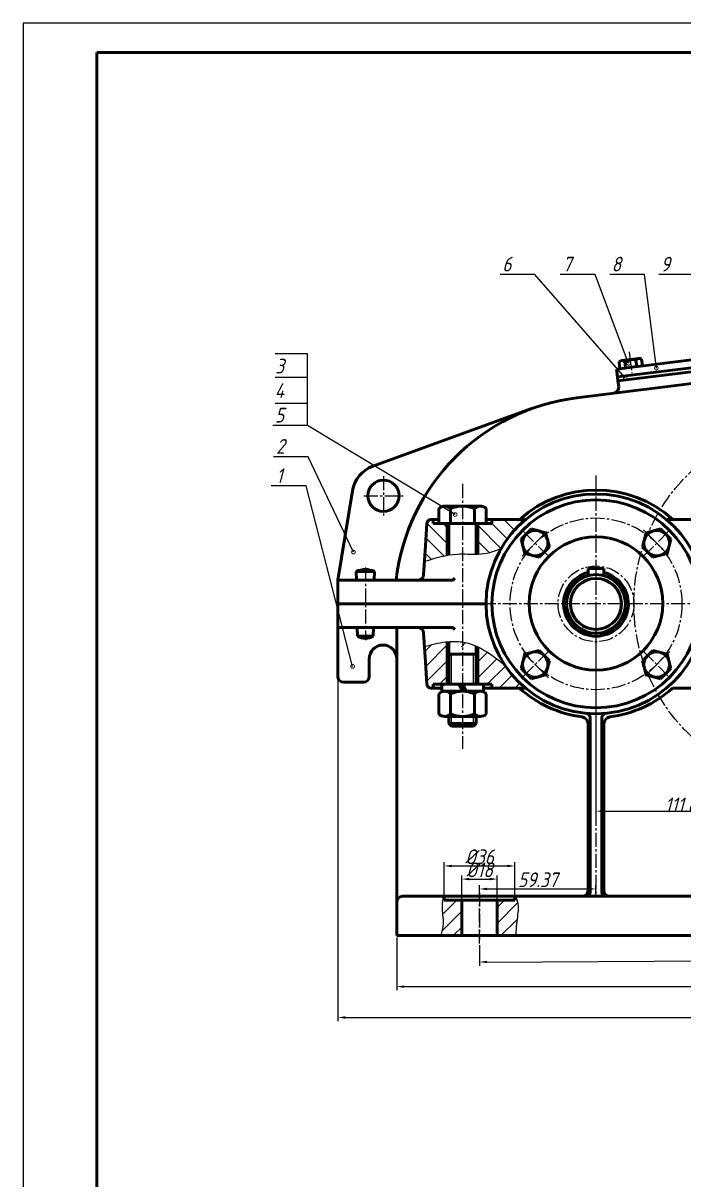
# Model space of a CAD drawing. Header units: millimetres. Extents: x 0 to 3756, y 0 to 2107.
# Drawn here: x 0 to 224.5, y 447.9 to 841 of the extents above; entities that cross this region are included whole.
import ezdxf
from ezdxf import colors
from ezdxf.entities.mleader import LeaderData, LeaderLine
from ezdxf.math import Vec2, Vec3

# ---------------------------------------------------------------- set-up
doc = ezdxf.new("R2010")
doc.units = ezdxf.units.MM
doc.header["$LTSCALE"] = 0.25
doc.linetypes.add('CENTER2', pattern=[28.575, 19.05, -3.175, 3.175, -3.175])
for name, color, linetype, lineweight in [('点划线', 7, 'CENTER2', 25), ('粗实线', 7, 'Continuous', 50), ('细实线', 7, 'Continuous', 25)]:
    doc.layers.add(name, color=color, linetype=linetype, lineweight=lineweight)
doc.styles.add('gbeitc', font='gbeitc.shx', dxfattribs={"height": 5, "bigfont": 'gbcbig.shx'})
doc.dimstyles.new('1-1.5 ISO-25', dxfattribs={"dimtxt": 5, "dimasz": 2.5, "dimexe": 1.25, "dimexo": 0.625, "dimtad": 1, "dimtoh": 1, "dimlfac": 1.5, "dimdsep": 46, "dimtxsty": 'gbeitc', "dimcen": 2.5, "dimadec": 0, "dimazin": 0, "dimtfac": 1, "dimtmove": 0, "dimatfit": 3, "dimfxl": 1, "dimarcsym": 0})
pattern_1 = [(45, (-1452.234, -460.1647), (-2.694077, 2.694077), [])]

# ---------------------------------------------------------------- blocks, each defined once
blk = doc.blocks.new('*U69')
at = {"layer": '粗实线'}
for p, q in [((-1.3, 4.83), (-4.83, 1.3)), ((3.54, 3.54), (-1.3, 4.83)), ((-4.83, 1.3), (-3.54, -3.54)), ((4.83, -1.3), (3.54, 3.54)), ((-3.54, -3.54), (1.3, -4.83)), ((1.3, -4.83), (4.83, -1.3))]:
    blk.add_line(p, q, dxfattribs=at)
blk.add_circle((0, 0), 4.33, dxfattribs=at)
blk = doc.blocks.new('*U70')
at = {"layer": '粗实线', "color": 0, "linetype": 'ByBlock', "lineweight": -2, "transparency": 16777216}
blk.add_blockref('*U69', (1626.21, 1124.44), dxfattribs=at)
for p, rotation in [((1667.49, 1124.44), 270), ((1626.21, 1083.16), 90.00000000000001), ((1667.49, 1083.16), 180)]:
    blk.add_blockref('*U69', p, dxfattribs=dict(at, rotation=rotation))
blk = doc.blocks.new('*U63')
at = {"layer": '点划线'}
for p, q in [((-4.48, -4.48), (4.48, 4.48)), ((4.48, -4.48), (-4.48, 4.48))]:
    blk.add_line(p, q, dxfattribs=at)
blk = doc.blocks.new('*U64')
at = {"layer": '点划线', "color": 0, "linetype": 'ByBlock', "lineweight": -2, "transparency": 16777216}
blk.add_blockref('*U63', (1626.21, 1124.44), dxfattribs=at)
for p, rotation in [((1667.49, 1124.44), 270), ((1626.21, 1083.16), 90.00000000000001), ((1667.49, 1083.16), 180)]:
    blk.add_blockref('*U63', p, dxfattribs=dict(at, rotation=rotation))
blk = doc.blocks.new('*D75')
at = {"layer": 'Defpoints', "color": 0, "transparency": 16777216}
for p in [(106.93, 643.63), (486.04, 643.63), (486.04, 503.06)]:
    blk.add_point(p, dxfattribs=at)
at = {"layer": '细实线', "color": 0, "lineweight": -2, "transparency": 16777216}
for p, q in [((106.93, 643.01), (106.93, 501.81)), ((486.04, 643.01), (486.04, 501.81)), ((109.43, 503.06), (483.54, 503.06))]:
    blk.add_line(p, q, dxfattribs=at)
at = {"layer": '细实线', "color": 0, "transparency": 16777216}
for points in [[(109.43, 503.48), (109.43, 502.64), (106.93, 503.06)], [(483.54, 503.48), (483.54, 502.64), (486.04, 503.06)]]:
    blk.add_solid(points, dxfattribs=at)
at = {"layer": '细实线', "color": 0, "transparency": 16777216, "insert": (296.48, 506.19), "char_height": 5, "attachment_point": 5, "style": 'gbeitc'}
blk.add_mtext('568.67', dxfattribs=at)
blk = doc.blocks.new('*D76')
at = {"layer": 'Defpoints', "color": 0, "transparency": 16777216}
for p in [(155.04, 528.23), (445.37, 529.56), (445.4, 523.23)]:
    blk.add_point(p, dxfattribs=at)
at = {"layer": '细实线', "color": 0, "lineweight": -2, "transparency": 16777216}
for p, q in [((155.04, 527.6), (155.07, 520.64)), ((445.38, 528.94), (445.41, 521.98)), ((157.57, 521.9), (442.9, 523.22))]:
    blk.add_line(p, q, dxfattribs=at)
at = {"layer": '细实线', "color": 0, "transparency": 16777216}
for points in [[(442.9, 523.63), (442.9, 522.8), (445.4, 523.23)], [(157.57, 522.32), (157.57, 521.49), (155.07, 521.89)]]:
    blk.add_solid(points, dxfattribs=at)
at = {"layer": '细实线', "color": 0, "transparency": 16777216, "insert": (300.22, 525.68), "char_height": 5, "attachment_point": 5, "rotation": 0.2631, "style": 'gbeitc'}
blk.add_mtext('435.51', dxfattribs=at)
blk = doc.blocks.new('*D71')
at = {"layer": 'Defpoints', "color": 0, "transparency": 16777216}
for p in [(126.93, 530.89), (466.04, 530.89), (466.04, 513.54)]:
    blk.add_point(p, dxfattribs=at)
at = {"layer": '细实线', "color": 0, "lineweight": -2, "transparency": 16777216}
for p, q in [((126.93, 530.27), (126.93, 512.29)), ((466.04, 530.27), (466.04, 512.29)), ((129.43, 513.54), (463.54, 513.54))]:
    blk.add_line(p, q, dxfattribs=at)
at = {"layer": '细实线', "color": 0, "transparency": 16777216}
for points in [[(129.43, 513.95), (129.43, 513.12), (126.93, 513.54)], [(463.54, 513.95), (463.54, 513.12), (466.04, 513.54)]]:
    blk.add_solid(points, dxfattribs=at)
at = {"layer": '细实线', "color": 0, "transparency": 16777216, "insert": (296.48, 516.66), "char_height": 5, "attachment_point": 5, "style": 'gbeitc'}
blk.add_mtext('508.67', dxfattribs=at)
blk = doc.blocks.new('*D72')
at = {"layer": 'Defpoints', "color": 0, "transparency": 16777216}
for p in [(167.04, 554.54), (143.04, 544.23), (167.04, 544.23)]:
    blk.add_point(p, dxfattribs=at)
at = {"layer": '细实线', "color": 0, "lineweight": -2, "transparency": 16777216}
for p, q in [((143.04, 544.85), (143.04, 555.79)), ((145.54, 554.54), (164.54, 554.54)), ((167.04, 544.85), (167.04, 555.79))]:
    blk.add_line(p, q, dxfattribs=at)
at = {"layer": '细实线', "color": 0, "transparency": 16777216}
for points in [[(145.54, 554.96), (145.54, 554.13), (143.04, 554.54)], [(164.54, 554.96), (164.54, 554.13), (167.04, 554.54)]]:
    blk.add_solid(points, dxfattribs=at)
at = {"layer": '细实线', "color": 0, "transparency": 16777216, "insert": (155.04, 557.67), "char_height": 5, "attachment_point": 5, "style": 'gbeitc'}
blk.add_mtext('%%C36', dxfattribs=at)
blk = doc.blocks.new('*D73')
at = {"layer": 'Defpoints', "color": 0, "transparency": 16777216}
for p in [(161.04, 550.09), (149.04, 542.89), (161.04, 542.89)]:
    blk.add_point(p, dxfattribs=at)
at = {"layer": '细实线', "color": 0, "lineweight": -2, "transparency": 16777216}
for p, q in [((149.04, 543.52), (149.04, 551.34)), ((161.04, 543.52), (161.04, 551.34)), ((151.54, 550.09), (158.54, 550.09))]:
    blk.add_line(p, q, dxfattribs=at)
at = {"layer": '细实线', "color": 0, "transparency": 16777216}
for points in [[(151.54, 550.51), (151.54, 549.67), (149.04, 550.09)], [(158.54, 550.51), (158.54, 549.67), (161.04, 550.09)]]:
    blk.add_solid(points, dxfattribs=at)
at = {"layer": '细实线', "color": 0, "transparency": 16777216, "insert": (155.04, 553.21), "char_height": 5, "attachment_point": 5, "style": 'gbeitc'}
blk.add_mtext('%%C18', dxfattribs=at)
blk = doc.blocks.new('*D74')
at = {"layer": 'Defpoints', "color": 0, "transparency": 16777216}
for p in [(194.62, 546.73), (155.04, 544.23), (194.62, 544.23)]:
    blk.add_point(p, dxfattribs=at)
at = {"layer": '细实线', "color": 0, "lineweight": -2, "transparency": 16777216}
for p, q in [((155.04, 544.85), (155.04, 547.98)), ((157.54, 546.73), (192.12, 546.73)), ((194.62, 544.85), (194.62, 547.98))]:
    blk.add_line(p, q, dxfattribs=at)
at = {"layer": '细实线', "color": 0, "transparency": 16777216}
for points in [[(157.54, 547.14), (157.54, 546.31), (155.04, 546.73)], [(192.12, 547.14), (192.12, 546.31), (194.62, 546.73)]]:
    blk.add_solid(points, dxfattribs=at)
at = {"layer": '细实线', "color": 0, "transparency": 16777216, "insert": (174.83, 549.85), "char_height": 5, "attachment_point": 5, "style": 'gbeitc'}
blk.add_mtext('59.37', dxfattribs=at)
blk = doc.blocks.new('*D85')
at = {"layer": 'Defpoints', "color": 0, "transparency": 16777216}
for p in [(194.62, 643.63), (269.17, 643.63), (269.17, 573.16)]:
    blk.add_point(p, dxfattribs=at)
at = {"layer": '细实线', "color": 0, "lineweight": -2, "transparency": 16777216}
for p, q in [((194.62, 643.01), (194.62, 571.91)), ((269.17, 643.01), (269.17, 571.91)), ((197.12, 573.16), (266.67, 573.16))]:
    blk.add_line(p, q, dxfattribs=at)
at = {"layer": '细实线', "color": 0, "transparency": 16777216}
for points in [[(197.12, 573.58), (197.12, 572.75), (194.62, 573.16)], [(266.67, 573.58), (266.67, 572.75), (269.17, 573.16)]]:
    blk.add_solid(points, dxfattribs=at)
at = {"layer": '细实线', "color": 0, "transparency": 16777216, "insert": (231.89, 577), "char_height": 5, "attachment_point": 5, "style": 'gbeitc'}
blk.add_mtext('111.83 {\\H0.7x;\\S+0.027^ -0.027;}', dxfattribs=at)
blk = doc.blocks.new('_DotSmall')
at = {"color": 0, "linetype": 'ByBlock', "const_width": 0.5}
blk.add_lwpolyline([(-0.0625, 0, 1), (0.0625, 0, 1)], format="xyb", close=True, dxfattribs=at)

msp = doc.modelspace()

# ---------------------------------------------------------------- hatches: boundary and pattern name
at = {"layer": '点划线'}
h = msp.add_hatch(dxfattribs=at)
h.set_pattern_fill('ANSI31', color=256, scale=1.2, angle=90)
h.set_pattern_definition([(135, (-1452.234, -460.1647), (-2.694077, -2.694077), [])])
edge = h.paths.add_edge_path()
edge.add_line((170.7005, 672.298), (159.2837, 672.298))
edge.add_line((159.2837, 672.298), (159.2837, 670.9647))
edge.add_line((159.2837, 670.9647), (154.4504, 670.9647))
edge.add_line((154.4504, 670.9647), (154.4504, 660.551))
edge.add_spline(control_points=[(154.4504, 660.551), (157.2266, 660.671), (160.0959, 661.2396), (162.4542, 662.5874)], knot_values=[27.52853017, 27.52853017, 27.52853017, 27.52853017, 39.75136806, 39.75136806, 39.75136806, 39.75136806], degree=3, periodic=0)
edge.add_arc((194.617, 643.6314), 37.3333, 129.83815, 149.485892, ccw=False)
h = msp.add_hatch(dxfattribs=at)
h.set_pattern_fill('ANSI31', color=256, scale=1.2)
h.set_pattern_definition(pattern_1)
edge = h.paths.add_edge_path()
edge.add_line((159.2837, 616.298), (159.2837, 614.9647))
edge.add_line((159.2837, 614.9647), (170.7005, 614.9647))
edge.add_arc((194.617, 643.6314), 37.3333, 213.561967, 230.16185, ccw=False)
edge.add_spline(control_points=[(163.5076, 622.9921), (159.0217, 626.435), (152.9334, 631.1077), (142.9398, 630.8532), (138.719, 629.7859), (136.3669, 629.1745)], knot_values=[0.60858735, 0.60858735, 0.60858735, 0.60858735, 24.86176149, 33.5250393, 44.47126884, 44.47126884, 44.47126884, 44.47126884], degree=3, periodic=0)
edge.add_line((154.4504, 629.0283), (154.4504, 616.298))
edge.add_line((154.4504, 616.298), (156.3504, 616.298))
edge.add_line((156.3504, 616.298), (159.2837, 616.298))
h = msp.add_hatch(dxfattribs=at)
h.set_pattern_fill('ANSI31', color=256, scale=1.2)
h.set_pattern_definition(pattern_1)
edge = h.paths.add_edge_path()
edge.add_spline(control_points=[(144.117, 630.7486), (143.9137, 630.728), (141.2712, 630.4313), (138.719, 629.7859), (136.3669, 629.1745)], knot_values=[0.60858735, 0.60858735, 0.60858735, 0.60858735, 1.51950699, 12.46573653, 12.46573653, 12.46573653, 12.46573653], degree=3, periodic=0)
edge.add_line((136.3669, 629.1745), (136.7032, 623.9621))
edge.add_line((136.7032, 623.9621), (137.2032, 616.2122))
edge.add_arc((138.5338, 616.298), 1.3333, 183.691386, 270)
edge.add_line((138.5338, 614.9647), (139.2837, 614.9647))
edge.add_line((139.2837, 614.9647), (139.2837, 616.298))
edge.add_line((139.2837, 616.298), (144.117, 616.298))
edge.add_line((144.117, 616.298), (144.117, 630.7486))
h = msp.add_hatch(dxfattribs=at)
h.set_pattern_fill('ANSI31', color=256, scale=1.2)
h.set_pattern_definition([(45, (-1432.234, -460.1647), (-2.694077, 2.694077), [])])
edge = h.paths.add_edge_path()
edge.add_line((149.0382, 542.8947), (143.0382, 542.8947))
edge.add_line((143.0382, 542.8947), (143.0382, 544.228))
edge.add_line((143.0382, 544.228), (142.6718, 544.228))
edge.add_spline(control_points=[(142.6718, 544.228), (142.4961, 543.1188), (142.0053, 540.0212), (143.0997, 535.5156), (142.2727, 532.2232), (141.939, 530.8947)], knot_values=[0, 0, 0, 0, 5.03011634, 14.04688242, 20.14674157, 20.14674157, 20.14674157, 20.14674157], degree=3, periodic=0)
edge.add_line((141.939, 530.8947), (149.0382, 530.8947))
edge.add_line((149.0382, 530.8947), (149.0382, 542.8947))
edge = h.paths.add_edge_path()
edge.add_line((161.0382, 530.8947), (167.4046, 530.8947))
edge.add_spline(control_points=[(167.4046, 530.8947), (167.4235, 532.2271), (167.4708, 535.5645), (168.5981, 540.0599), (167.7216, 543.1211), (167.4046, 544.228)], knot_values=[0, 0, 0, 0, 6.00628984, 15.04396976, 20.16337224, 20.16337224, 20.16337224, 20.16337224], degree=3, periodic=0)
edge.add_line((167.4046, 544.228), (167.0382, 544.228))
edge.add_line((167.0382, 544.228), (167.0382, 542.8947))
edge.add_line((167.0382, 542.8947), (161.0382, 542.8947))
edge.add_line((161.0382, 542.8947), (161.0382, 530.8947))
at = {"layer": '细实线'}
h = msp.add_hatch(dxfattribs=at)
h.set_pattern_fill('ANSI31', color=256, scale=1.2, angle=90)
edge = h.paths.add_edge_path()
edge.add_line((144.117, 670.9647), (139.2837, 670.9647))
edge.add_line((139.2837, 670.9647), (139.2837, 672.298))
edge.add_line((139.2837, 672.298), (138.5338, 672.298))
edge.add_arc((138.5338, 670.9647), 1.3333, 90, 176.308614)
edge.add_line((137.2032, 671.0505), (136.7032, 663.3006))
edge.add_line((136.7032, 663.3006), (136.367, 658.0897))
edge.add_spline(control_points=[(136.367, 658.0897), (139.0644, 658.9152), (141.6071, 659.6808), (144.117, 660.14)], knot_values=[0.50336574, 0.50336574, 0.50336574, 0.50336574, 11.94798415, 11.94798415, 11.94798415, 11.94798415], degree=3, periodic=0)
edge.add_line((144.117, 660.14), (144.117, 670.9647))

# ---------------------------------------------------------------- linework, layer by layer
at = {"layer": '点划线'}
for p, q in [((205.9035, 729.3121), (206.806, 722.0345)), ((122.4208, 687.0327), (122.4208, 673.6994)), ((149.2837, 684.3647), (149.2837, 594.3629)), ((194.617, 687.2051), (194.617, 544.228)), ((115.7541, 680.3661), (129.0875, 680.3661)), ((116.2607, 655.9647), (116.2607, 631.298)), ((410.617, 643.6314), (157.2837, 643.6314)), ((155.0382, 528.228), (155.0382, 546.8947)), ((155.0382, 545.5614), (155.0382, 529.5614))]:
    msp.add_line(p, q, dxfattribs=at)
for centre, radius in [((269.1684, 643.6314), 61.678), ((194.617, 643.6314), 29.1884), ((194.617, 643.6314), 12.8733)]:
    msp.add_circle(centre, radius, dxfattribs=at)
at = {"layer": '粗实线'}
for p, q in [((1179, 831), (25, 831)), ((25, 831), (25, 10)), ((201.5979, 723.4039), (257.8338, 730.3779)), ((258.162, 727.7315), (201.9261, 720.7575)), ((201.9261, 720.7575), (201.5979, 723.4039)), ((202.0902, 719.4343), (254.0283, 725.8753)), ((202.7402, 723.5456), (202.461, 725.7964)), ((206.5599, 724.0193), (202.7402, 723.5456)), ((203.3669, 726.3104), (209.0965, 727.0209)), ((204.65, 723.7824), (204.3709, 726.0333)), ((206.5599, 724.0193), (210.3796, 724.493)), ((208.4698, 724.2561), (208.1906, 726.507)), ((210.3796, 724.493), (210.1005, 726.7438)), ((253.8589, 721.8237), (188.1302, 713.6725)), ((201.9261, 720.7575), (202.0902, 719.4343)), ((202.0902, 719.4343), (202.3363, 717.4495)), ((118.7819, 690.3928), (172.7386, 709.975)), ((111.8932, 682.0829), (106.9273, 651.6314)), ((143.2215, 676.8314), (155.3459, 676.8314)), ((138.5338, 672.298), (139.2837, 672.298)), ((139.2837, 672.298), (139.2837, 670.9647)), ((139.2837, 672.298), (141.2008, 672.298)), ((141.2008, 670.9647), (141.2008, 675.9943)), ((145.2422, 670.9647), (145.2422, 675.9943)), ((153.3252, 670.9647), (153.3252, 675.9943)), ((157.3666, 670.9647), (157.3666, 675.9943)), ((159.2837, 672.298), (157.3666, 672.298)), ((159.2837, 672.298), (159.2837, 670.9647)), ((159.2837, 672.298), (170.7005, 672.298)), ((248.0626, 672.298), (218.5336, 672.298)), ((137.2032, 671.0505), (136.7032, 663.3006)), ((139.2837, 670.9647), (144.117, 670.9647)), ((149.2837, 670.9647), (141.2008, 670.9647)), ((144.117, 670.9647), (144.117, 660.14)), ((144.617, 670.9647), (144.617, 660.2274)), ((149.2837, 670.9647), (157.3666, 670.9647)), ((153.9504, 670.9647), (153.9504, 660.534)), ((159.2837, 670.9647), (154.4504, 670.9647)), ((154.4504, 670.9647), (154.4504, 660.551)), ((136.0711, 653.5026), (136.7032, 663.3006)), ((113.154, 654.6314), (119.3673, 654.6314)), ((113.214, 651.6314), (113.154, 654.6314)), ((119.3673, 654.6314), (119.3073, 651.6314)), ((194.617, 655.6314), (191.9504, 655.6314)), ((191.9504, 655.6314), (191.9504, 653.2692)), ((194.617, 655.6314), (197.2837, 655.6314)), ((197.2837, 655.6314), (197.2837, 653.2692)), ((106.9273, 643.6314), (106.9273, 651.6314)), ((126.9273, 651.6314), (106.9273, 651.6314)), ((145.669, 651.6314), (126.9273, 651.6314)), ((134.7003, 651.6314), (134.617, 651.6314)), ((146.1493, 651.8303), (146.6297, 652.3107)), ((106.9273, 643.6314), (116.2607, 643.6314)), ((106.9273, 643.6314), (106.9273, 635.6314)), ((106.9273, 635.6314), (106.9273, 643.6314)), ((116.2607, 643.6314), (157.2837, 643.6314)), ((126.9273, 635.6314), (106.9273, 635.6314)), ((106.9273, 635.6314), (106.9273, 618.9647)), ((113.594, 632.6314), (113.534, 635.6314)), ((118.9873, 635.6314), (118.9273, 632.6314)), ((145.669, 635.6314), (126.9273, 635.6314)), ((126.9273, 530.8947), (126.9273, 635.6314)), ((134.7003, 635.6314), (134.617, 635.6314)), ((136.0711, 633.7601), (136.7032, 623.9621)), ((146.1493, 635.4324), (146.6297, 634.952)), ((118.9273, 632.6314), (113.594, 632.6314)), ((144.117, 616.298), (144.117, 630.7491)), ((144.617, 630.7953), (144.617, 616.298)), ((153.9504, 629.2594), (153.9504, 616.298)), ((154.4504, 616.298), (154.4504, 629.0274)), ((144.617, 626.5355), (153.9504, 626.5355)), ((117.594, 618.9647), (117.594, 624.9647)), ((137.2032, 616.2122), (136.7032, 623.9621)), ((108.9273, 616.9647), (115.594, 616.9647)), ((138.5338, 614.9647), (139.2837, 614.9647)), ((139.2837, 614.9647), (139.2837, 616.298)), ((139.2837, 616.298), (144.117, 616.298)), ((139.2837, 614.9647), (142.217, 614.9647)), ((142.217, 616.298), (142.217, 613.898)), ((142.217, 616.298), (156.3504, 616.298)), ((142.217, 613.898), (156.3504, 613.898)), ((143.2215, 613.898), (155.3459, 613.898)), ((149.2837, 613.898), (148.0837, 616.298)), ((149.2837, 616.298), (150.4837, 613.898)), ((159.2837, 616.298), (154.4504, 616.298)), ((156.3504, 613.898), (156.3504, 616.298)), ((159.2837, 614.9647), (156.3504, 614.9647)), ((159.2837, 614.9647), (159.2837, 616.298)), ((159.2837, 614.9647), (170.7005, 614.9647)), ((220.5657, 614.9647), (245.7669, 614.9647)), ((141.2008, 613.061), (141.2008, 606.2017)), ((145.2422, 613.061), (145.2422, 606.2017)), ((153.3252, 613.061), (153.3252, 606.2017)), ((157.3666, 613.061), (157.3666, 606.2017)), ((143.2215, 605.3647), (155.3459, 605.3647)), ((144.617, 602.9647), (144.617, 605.3647)), ((145.5504, 602.0314), (144.617, 602.9647)), ((144.617, 602.9647), (153.9504, 602.9647)), ((153.017, 602.0314), (145.5504, 602.0314)), ((153.9504, 602.9647), (153.017, 602.0314)), ((153.9504, 605.3647), (153.9504, 602.9647)), ((191.9504, 602.9647), (191.9504, 546.228)), ((192.617, 604.9647), (192.617, 545.5614)), ((196.617, 604.9647), (196.617, 545.5614)), ((197.2837, 602.9647), (197.2837, 546.228)), ((128.9273, 544.228), (167.4046, 544.228)), ((143.0382, 544.228), (143.0382, 542.8947)), ((143.0382, 542.8947), (149.0382, 542.8947)), ((149.0382, 542.8947), (161.0382, 542.8947)), ((149.0382, 542.8947), (149.0382, 530.8947)), ((167.0382, 542.8947), (161.0382, 542.8947)), ((161.0382, 542.8947), (161.0382, 530.8947)), ((167.0382, 544.228), (167.0382, 542.8947)), ((167.4046, 544.228), (360.617, 544.228)), ((126.9273, 542.228), (126.9273, 530.8947)), ((167.4046, 530.8947), (126.9273, 530.8947)), ((360.617, 530.8947), (167.4046, 530.8947))]:
    msp.add_line(p, q, dxfattribs=at)
for centre, radius in [((122.4208, 680.3661), 5.3333), ((194.617, 643.6314), 37.3333), ((194.617, 643.6314), 35.3333), ((194.617, 643.7442), 22.6667), ((194.617, 643.6314), 10), ((194.617, 643.6314), 8.6667)]:
    msp.add_circle(centre, radius, dxfattribs=at)
for centre, radius, start, end in [((203.5344, 724.9599), 1.3608, 52.069337, 142.069337), ((206.828, 721.8571), 4.8454, 73.667498, 120.471176), ((209.264, 725.6705), 1.3608, 52.069337, 142.069337), ((200.3515, 717.2034), 2, 277.069337, 7.069337), ((196.8162, 643.6314), 70.5776, 97.069337, 173.469919), ((122.4208, 680.3661), 10.6667, 109.946974, 170.738027), ((194.7323, 643.495), 38.8253, 47.890475, 132.109525), ((143.2215, 673.9736), 2.8577, 45, 135), ((149.2837, 666.6559), 10.1754, 66.598161, 113.401839), ((155.3459, 673.9736), 2.8577, 45, 135), ((138.5338, 670.9647), 1.3333, 90, 176.308614), ((116.2607, 647.7262), 7.5719, 65.776901, 114.223099), ((134.0752, 653.6314), 2, 270, 356.308614), ((194.617, 643.6314), 11, 104.029665, 75.970335), ((194.617, 643.6314), 10, 105.46601, 74.53399), ((145.669, 652.3107), 0.6794, 270, 315), ((194.617, 643.6314), 8.6667, 107.920213, 72.079787), ((134.0752, 633.6314), 2, 3.691386, 90), ((145.669, 634.952), 0.6794, 45, 90), ((116.2607, 637.6314), 5.6667, 241.927513, 298.072487), ((122.2607, 624.9647), 4.6667, 0, 180), ((108.9273, 618.9647), 2, 180, 270), ((115.594, 618.9647), 2, 270, 0), ((138.5338, 616.298), 1.3333, 183.691386, 270), ((143.2215, 611.0403), 2.8577, 45, 135), ((149.2837, 603.7226), 10.1754, 66.598161, 113.401839), ((155.3459, 611.0403), 2.8577, 45, 135), ((194.617, 643.6314), 38.6667, 227.849045, 263.068094), ((194.617, 643.6314), 38.6667, 276.931906, 312.150955), ((143.2215, 608.2224), 2.8577, 225, 315), ((149.2837, 615.5401), 10.1754, 246.598161, 293.401839), ((155.3459, 608.2224), 2.8577, 225, 315), ((191.0011, 604.8522), 1.6198, 3.983854, 79.953695), ((198.2329, 604.8522), 1.6198, 100.046305, 176.016146), ((189.3313, 602.6875), 2.6337, 6.04264, 76.405595), ((199.9027, 602.6875), 2.6337, 103.594405, 173.95736), ((128.9273, 542.228), 2, 90, 180), ((189.9504, 546.228), 2, 270, 0), ((191.2837, 545.5614), 1.3333, 270, 0), ((197.9504, 545.5614), 1.3333, 180, 270), ((199.2837, 546.228), 2, 180, 270)]:
    msp.add_arc(centre, radius, start, end, dxfattribs=at)
at = {"layer": '细实线'}
for p, q in [((1189, 841), (0, 841)), ((0, 841), (0, 0)), ((96.6428, 728.6413), (85.5702, 728.6413)), ((96.6428, 720.5774), (96.6428, 728.6413)), ((96.6428, 720.5774), (85.5702, 720.5774)), ((96.6428, 711.7584), (96.6428, 720.5774)), ((96.6428, 711.7584), (85.5702, 711.7584)), ((96.6428, 704.2584), (96.6428, 711.7584)), ((145.5504, 616.298), (145.5504, 626.5355)), ((153.017, 616.298), (153.017, 626.5355)), ((145.5504, 602.0314), (145.5504, 605.3647)), ((153.017, 602.0314), (153.017, 605.3647)), ((142.6718, 544.228), (143.0382, 544.228)), ((167.4046, 544.228), (167.0382, 544.228)), ((141.939, 530.8947), (149.0382, 530.8947)), ((167.4046, 530.8947), (161.0382, 530.8947))]:
    msp.add_line(p, q, dxfattribs=at)
for points, knots in [([(136.367, 658.0897), (140.2763, 659.286), (146.1165, 661.0304), (154.7762, 660.1853), (160.0959, 661.2396), (162.4542, 662.5874)], [0.50336574, 0.50336574, 0.50336574, 0.50336574, 17.0898573, 27.52853017, 39.75136806, 39.75136806, 39.75136806, 39.75136806]), ([(136.3669, 629.1745), (138.719, 629.7859), (142.9398, 630.8532), (152.9334, 631.1077), (159.0217, 626.435), (163.5076, 622.9921)], [0.60858735, 0.60858735, 0.60858735, 0.60858735, 11.55481689, 20.2180947, 44.47126884, 44.47126884, 44.47126884, 44.47126884]), ([(142.6718, 544.228), (142.4961, 543.1188), (142.0053, 540.0212), (143.0997, 535.5156), (142.2727, 532.2232), (141.939, 530.8947)], [0, 0, 0, 0, 5.03011634, 14.04688242, 20.14674157, 20.14674157, 20.14674157, 20.14674157]), ([(167.4046, 544.228), (167.7216, 543.1211), (168.5981, 540.0599), (167.4708, 535.5645), (167.4235, 532.2271), (167.4046, 530.8947)], [0, 0, 0, 0, 5.11940248, 14.1570824, 20.16337224, 20.16337224, 20.16337224, 20.16337224])]:
    msp.add_open_spline(points, degree=3, knots=knots, dxfattribs=at)

# ---------------------------------------------------------------- block references
at = {"layer": '点划线'}
msp.add_blockref('*U64', (-1452.2341, -460.1647), dxfattribs=at)
at = {"layer": '粗实线'}
msp.add_blockref('*U70', (-1452.2341, -460.1647), dxfattribs=at)

# ---------------------------------------------------------------- dimensions: what is measured, and where the dimension line sits
at = {"layer": '细实线'}
dim = msp.add_linear_dim(base=(486.0398, 503.061), p1=(106.9273, 643.6314), p2=(486.0398, 643.6314), dimstyle='1-1.5 ISO-25', dxfattribs=at)
dim.commit()
dim.dimension.update_dxf_attribs({"geometry": '*D75', "text_midpoint": (296.4835, 503.061), "dimtype": 160})
dim = msp.add_linear_dim(base=(269.1684, 573.1638), p1=(194.617, 643.6314), p2=(269.1684, 643.6314), text='<> {\\H0.7x;\\S+0.027^ -0.027;}', dimstyle='1-1.5 ISO-25', dxfattribs=at)
dim.commit()
dim.dimension.update_dxf_attribs({"geometry": '*D85', "text_midpoint": (231.8927, 576.9971)})
for base, p1, p2, picture, middle in [((167.0382, 554.5433), (143.0382, 544.228), (167.0382, 544.228), '*D72', (155.0382, 554.5433)), ((161.0382, 550.0884), (149.0382, 542.8947), (161.0382, 542.8947), '*D73', (155.0382, 550.0884))]:
    dim = msp.add_linear_dim(base=base, p1=p1, p2=p2, text='%%C<>', dimstyle='1-1.5 ISO-25', dxfattribs=at)
    dim.commit()
    dim.dimension.update_dxf_attribs({"geometry": picture, "text_midpoint": middle, "dimtype": 160})
for base, p1, p2, picture, middle in [((194.617, 546.726), (155.0382, 544.228), (194.617, 544.228), '*D74', (174.8276, 549.851)), ((466.0398, 513.5359), (126.9273, 530.8947), (466.0398, 530.8947), '*D71', (296.4835, 516.6609))]:
    dim = msp.add_linear_dim(base=base, p1=p1, p2=p2, dimstyle='1-1.5 ISO-25', dxfattribs=at)
    dim.commit()
    dim.dimension.update_dxf_attribs({"geometry": picture, "text_midpoint": middle})
dim = msp.add_aligned_dim(p1=(155.0382, 528.228), p2=(445.3731, 529.5614), distance=-6.3349, dimstyle='1-1.5 ISO-25', dxfattribs=at)
dim.commit()
dim.dimension.update_dxf_attribs({"geometry": '*D76', "text_midpoint": (300.2204, 525.6848)})

# ---------------------------------------------------------------- leaders
ml = msp.add_multileader_mtext('Standard')
ml.set_content('6', color=256, style='gbeitc')
ml.set_leader_properties()
ml.set_arrow_properties(name='DOTSMALL')
ml.build(insert=Vec2(0, 0))
ml.multileader.update_dxf_attribs({"text_left_attachment_type": 5, "text_right_attachment_type": 5, "dogleg_length": 6, "arrow_head_size": 2.5})
ctx = ml.context
ctx.base_point, ctx.char_height, ctx.arrow_head_size, ctx.plane_origin = Vec3(161.7983, 755.5996), 5, 2.5, Vec3(204.5507, 720.4095)
ctx.left_attachment, ctx.right_attachment, ctx.text_align_type = 5, 5, 2
notes = []
notes.append((ctx, [(0, (1, 1, 0), (173.8817, 755.5996), (-1, 0), 6, [(0, [(204.5507, 720.4095)], 0, [])])]))
ctx.mtext.insert, ctx.mtext.alignment, ctx.mtext.flow_direction = Vec3(165.8817, 761.5996), 3, 5
ml = msp.add_multileader_mtext('Standard')
ml.set_content('7', color=256, style='gbeitc')
ml.set_leader_properties()
ml.set_arrow_properties(name='DOTSMALL')
ml.build(insert=Vec2(0, 0))
ml.multileader.update_dxf_attribs({"text_left_attachment_type": 5, "text_right_attachment_type": 5, "dogleg_length": 6, "arrow_head_size": 2.5})
ctx = ml.context
ctx.base_point, ctx.char_height, ctx.arrow_head_size, ctx.plane_origin = Vec3(182.4132, 755.5996), 5, 2.5, Vec3(205.6672, 725.3734)
ctx.left_attachment, ctx.right_attachment, ctx.text_align_type = 5, 5, 2
notes.append((ctx, [(0, (1, 1, 0), (194.2882, 755.5996), (-1, 0), 6, [(0, [(205.6672, 725.3734)], 0, [])])]))
ctx.mtext.insert, ctx.mtext.alignment, ctx.mtext.flow_direction = Vec3(186.2882, 761.5996), 3, 5
ml = msp.add_multileader_mtext('Standard')
ml.set_content('8', color=256, style='gbeitc')
ml.set_leader_properties()
ml.set_arrow_properties(name='DOTSMALL')
ml.build(insert=Vec2(0, 0))
ml.multileader.update_dxf_attribs({"text_left_attachment_type": 5, "text_right_attachment_type": 5, "dogleg_length": 6, "arrow_head_size": 2.5})
ctx = ml.context
ctx.base_point, ctx.char_height, ctx.arrow_head_size, ctx.plane_origin = Vec3(198.8473, 755.5996), 5, 2.5, Vec3(215.1279, 723.7834)
ctx.left_attachment, ctx.right_attachment, ctx.text_align_type = 5, 5, 2
notes.append((ctx, [(0, (1, 1, 0), (211.139, 755.5996), (-1, 0), 6, [(0, [(215.1279, 723.7834)], 0, [])])]))
ctx.mtext.insert, ctx.mtext.alignment, ctx.mtext.flow_direction = Vec3(203.139, 761.5996), 3, 5
ml = msp.add_multileader_mtext('Standard')
ml.set_content('9', color=256, style='gbeitc')
ml.set_leader_properties()
ml.set_arrow_properties(name='DOTSMALL')
ml.build(insert=Vec2(0, 0))
ml.multileader.update_dxf_attribs({"text_left_attachment_type": 5, "text_right_attachment_type": 5, "dogleg_length": 6, "arrow_head_size": 2.5})
ctx = ml.context
ctx.base_point, ctx.char_height, ctx.arrow_head_size, ctx.plane_origin = Vec3(215.6721, 755.5996), 5, 2.5, Vec3(257.8444, 739.107)
ctx.left_attachment, ctx.right_attachment, ctx.text_align_type = 5, 5, 2
notes.append((ctx, [(0, (1, 1, 0), (227.7554, 755.5996), (-1, 0), 6, [(0, [(257.8444, 739.107)], 0, [])])]))
ctx.mtext.insert, ctx.mtext.alignment, ctx.mtext.flow_direction = Vec3(219.7554, 761.5996), 3, 5
ml = msp.add_multileader_mtext('Standard')
ml.set_content('3\\P4\\P5', color=256, style='gbeitc')
ml.set_leader_properties()
ml.set_arrow_properties(name='DOTSMALL')
ml.build(insert=Vec2(0, 0))
ml.multileader.update_dxf_attribs({"text_left_attachment_type": 5, "text_right_attachment_type": 5, "dogleg_length": 6, "arrow_head_size": 2.5})
ctx = ml.context
ctx.base_point, ctx.char_height, ctx.arrow_head_size, ctx.plane_origin = Vec3(84.0386, 704.2584), 5, 2.5, Vec3(146.7876, 673.986)
ctx.left_attachment, ctx.right_attachment, ctx.text_align_type = 5, 5, 2
notes.append((ctx, [(0, (1, 1, 0), (96.6428, 704.2584), (-1, 0), 6, [(0, [(146.7876, 673.986)], 0, [])])]))
ctx.mtext.insert, ctx.mtext.alignment, ctx.mtext.flow_direction = Vec3(88.6428, 726.9251), 3, 5
ml = msp.add_multileader_mtext('Standard')
ml.set_content('2', color=256, style='gbeitc')
ml.set_leader_properties()
ml.set_arrow_properties(name='DOTSMALL')
ml.build(insert=Vec2(0, 0))
ml.multileader.update_dxf_attribs({"text_left_attachment_type": 5, "text_right_attachment_type": 5, "dogleg_length": 6, "arrow_head_size": 2.5})
ctx = ml.context
ctx.base_point, ctx.char_height, ctx.arrow_head_size, ctx.plane_origin = Vec3(84.3459, 693.6446), 5, 2.5, Vec3(112.2143, 661.2218)
ctx.left_attachment, ctx.right_attachment, ctx.text_align_type = 5, 5, 2
notes.append((ctx, [(0, (1, 1, 0), (96.8459, 693.6446), (-1, 0), 6, [(0, [(112.2143, 661.2218)], 0, [])])]))
ctx.mtext.insert, ctx.mtext.alignment, ctx.mtext.flow_direction = Vec3(88.8459, 699.6446), 3, 5
ml = msp.add_multileader_mtext('Standard')
ml.set_content('1', color=256, style='gbeitc')
ml.set_leader_properties()
ml.set_arrow_properties(name='DOTSMALL')
ml.build(insert=Vec2(0, 0))
ml.multileader.update_dxf_attribs({"text_left_attachment_type": 5, "text_right_attachment_type": 5, "dogleg_length": 6, "arrow_head_size": 2.5})
ctx = ml.context
ctx.base_point, ctx.char_height, ctx.arrow_head_size, ctx.plane_origin = Vec3(85.0722, 683.7034), 5, 2.5, Vec3(111.9401, 622.3718)
ctx.left_attachment, ctx.right_attachment, ctx.text_align_type = 5, 5, 2
notes.append((ctx, [(0, (1, 1, 0), (96.1138, 683.7034), (-1, 0), 6, [(0, [(111.9401, 622.3718)], 0, [])])]))
ctx.mtext.insert, ctx.mtext.alignment, ctx.mtext.flow_direction = Vec3(88.1138, 689.7034), 3, 5
for ctx, leaders in notes:
    for number, flags, end, landing, length, lines in leaders:
        leader = LeaderData()
        leader.index, (leader.has_last_leader_line, leader.has_dogleg_vector, leader.attachment_direction) = number, flags
        leader.last_leader_point, leader.dogleg_vector, leader.dogleg_length = Vec3(end), Vec3(landing), length
        for number, points, colour, breaks in lines:
            line = LeaderLine()
            line.index, line.vertices, line.color, line.breaks = number, Vec3.list(points), colors.encode_raw_color(colour), breaks
            leader.lines.append(line)
        ctx.leaders.append(leader)

doc.saveas('drawing.dxf')
